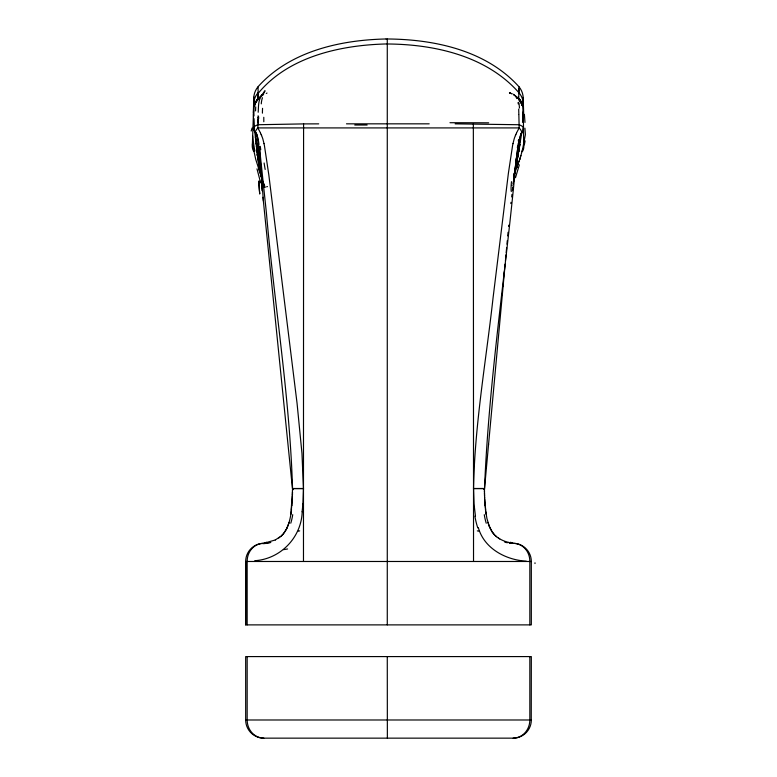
<?xml version="1.0" encoding="UTF-8"?>
<svg xmlns="http://www.w3.org/2000/svg" width="777" height="777" viewBox="0 0 777 777"><rect width="100%" height="100%" fill="white"/><g stroke="black" fill="none" stroke-linecap="round" stroke-linejoin="round"><path stroke-width="1.17" d="M510.227 543.055L513.15 543.317A18.162 18.162 0 0 1 531.322 561.48L531.322 624.883L245.678 624.883L245.678 561.48A18.162 18.162 0 0 1 263.85 543.317L266.958 543.036M258.051 86.898L258.149 94.299M292.55 488.869C289.802 396.484 274.427 305.021 266.424 213.034L259.732 149.815M292.842 488.5L303.477 488.5L303.584 124.767L303.652 123.902L318.716 123.864M292.735 488.597L303.477 488.607L302.972 503.982M387.276 39.035L387.276 624.883M522.707 151.107A18.162 14.054 12.2 0 0 523.698 144.347L523.212 103.584A18.162 17.376 0 0 0 518.861 92.638C486.004 55.361 433.071 43.978 385.382 43.978C339.87 45.26 288.218 56.76 258.149 93.376M262.995 197.28L292.54 489.403L290.899 514.257M518.9 88.607L518.754 97.455M523.212 109.421L523.174 97.504L523.659 112.762M258.139 92.638A18.162 17.376 0 0 0 253.797 103.205L253.788 110.936M258.061 123.096L258.061 122.387M258.061 122.97L257.828 127.914L260.489 132.925M253.797 102.972L253.836 97.135L253.351 112.762M258.071 120.658L258.081 120.085M258.071 121.484L258.081 119.512M258.061 122.028L258.071 121.231M258.061 122.562L258.061 121.804M292.54 490.811L292.54 490.306M523.203 110.198L523.193 111.461M258.081 119.376L258.129 115.763M258.081 119.901L258.09 118.949M258.1 117.832L258.11 117.269M292.521 492.103L292.511 493.026M292.502 493.473L292.473 494.813M263.782 184.586L255.711 159.304L252.399 143.978L253.797 103.205M258.187 112.257C258.683 106.187 257.799 98.087 263.597 94.26M518.832 90.676L518.978 86.762A18.192 18.192 0 0 1 523.203 97.834L523.193 97.436M292.414 496.989L292.434 496.416M292.395 497.503L292.327 499.281M523.174 111.713L523.135 112.548M292.307 499.728L292.162 502.379M523.096 113.345L522.911 116.579M292.162 502.379L292.074 503.69M522.902 116.744L522.766 118.891M522.756 118.988L522.533 122.3M292.035 504.302L291.948 505.4M523.115 112.461L522.552 119.347M488.558 444.357L484.459 489.316L483.731 489.287M504.244 273.902L505.137 264.161M505.438 260.829L505.982 254.885M506.196 252.583L506.633 247.756M506.963 244.192L507.284 240.627M507.721 235.878L508.051 232.313M508.595 226.369L508.702 225.184M251.185 131.012L252.088 128.02M488.5 445.007L503.156 285.781M503.127 286.062L504.467 271.464M521.202 133.197L521.008 134.897M291.54 509.644L291.336 511.266M511.965 194.444L511.664 196.94M512.422 190.715L512.878 186.975L512.422 189.549M513.228 184.062L517.735 147.892M516.384 157.799C506.458 268.677 488.762 378.982 484.459 490.268M510.848 203.564L511.004 202.321M520.396 140.074L520.182 141.822M513.82 178.953L513.218 183.625M513.986 177.671L518.036 145.969M302.204 511.732C301.398 537.529 280.419 559.1 254.749 560.712M519.832 144.464L519.463 147.144M291.278 511.664L291.113 512.859M522.571 130.303A18.162 4.07 10.9 0 1 521.843 132.381L521.775 132.527A2.71 1.573 -88.5 0 1 521.484 132.984L520.988 133.547A2.292 1.321 -86.3 0 0 520.707 134.023L514.724 173.31L519.036 149.097M519.211 148.941L518.803 151.661M519.415 146.659L519.784 144.221M521.26 134.518L521.843 132.381A18.162 8.032 23.5 0 0 519.172 127.914L518.861 115.006M291.054 513.247C289.753 521.386 287.577 530.128 281.313 535.945M518.278 144.503L518.939 140.676M521.843 132.381L515.695 168.784M518.609 151.486L516.064 166.676M518.113 145.542L518.618 142.308M519.114 139.899L519.308 139.064M512.985 143.599L514.17 138.947A16.667 10.781 -87.9 0 1 514.471 137.947L515.384 135.557M522.465 149.65L522.717 148.621M522.688 148.718L525.407 134.528L524.912 128.147M522.222 150.631L522.474 149.621M521.95 151.68L522.222 150.602M519.823 137.276L521.435 133.275M521.979 151.573L520.901 155.585M519.745 137.548L519.56 138.199M519.337 164.831L515.501 177.671M520.92 155.536L520.551 156.808M520.639 156.498L519.939 158.819M520.367 157.44L520.017 158.566M289.054 522.455L288.83 523.193M518.191 163.801L519.968 158.722M519.92 158.887L519.706 159.528M286.898 528.156L288.733 523.484M519.289 160.771L519.017 161.538M516.511 132.925L519.172 127.914L257.828 127.914A18.162 8.032 -23.5 0 0 255.351 131.74L259.926 171.173L263.121 183.887M518.23 163.694L517.977 164.384M518.006 164.306L517.278 166.21M517.035 166.861L516.384 168.541M516.938 167.094L517.346 166.045M515.355 171.231L516.501 168.259M515.433 171.018L514.937 172.319M516.734 167.638L516.928 167.142M254.856 104.312L255.827 102.001L255.196 103.448M255.39 103.04L256.721 100.573L255.264 103.331L256.478 100.991L255.575 102.661M515.802 134.547L516.103 133.916A11.519 7.547 -89 0 0 516.54 132.945M286.771 528.418L286.46 529.04M286.334 529.283L283.556 533.546M257.673 99.291L256.614 100.855L257.284 99.903M259.091 97.601L255.847 102.098L254.215 106.527L256.08 101.573L255.847 102.098L261.276 95.746A11.15 9.382 69.7 0 0 262.053 94.911M262.053 94.911C268.997 84.353 261.46 96.979 263.267 94.551M283.294 533.867L281.449 535.809M261.946 95.493C263.646 92.638 256.303 103.438 258.149 94.017M275.291 539.966L281.303 535.955M279.895 537.14L278.729 537.985M266.278 93.434L267.006 93.055M275.291 539.966L264.122 543.191M518.482 98.232L513.218 94.27L515.782 96.358M262.927 187.636L262.16 187.752L262.296 190.093M270.804 542.531L269.298 542.744M292.54 489.403L293.327 489.364M385.897 38.976C340.025 40.006 289.821 51.272 258.022 86.762A18.172 18.172 0 0 0 253.788 97.873M386.062 38.976C433.556 39.112 485.916 50.058 518.978 86.762M483.877 488.48L484.44 488.587L473.523 488.587L473.523 561.48M303.652 123.902L258.051 124.728A18.162 4.953 0 0 0 254.477 129.273A18.162 4.099 -8.1 0 0 255.351 131.74L255.419 131.896A2.885 1.69 88.4 0 0 255.711 132.362L256.206 132.935A2.428 1.389 86.3 0 1 256.42 133.275L256.857 134.518M483.692 488.48L473.523 488.5L474.019 503.846L475.446 516.054M346.474 123.834L429.195 123.834M267.443 543.317L262.412 543.376A18.162 16.667 85.5 0 0 247.164 561.48L247.164 624.883M509.557 543.317L514.597 543.376A18.162 16.667 -85.5 0 1 529.836 561.48L529.836 624.883M531.245 561.48L245.755 561.48L245.678 624.883M245.755 719.988L531.245 719.988L531.322 656.584L245.678 656.584L245.678 719.988A18.162 18.162 0 0 0 263.85 738.15L513.15 738.15A18.162 18.162 0 0 0 531.322 719.988M455.147 123.854L518.949 124.728A18.162 4.953 0 0 1 522.562 129.235M526.291 561.198C505.798 559.955 484.246 548.63 478.341 527.709M512.762 543.172C504.943 542.2 495.697 538.393 491.511 530.788M507.488 542.715L506.196 542.531M512.004 93.706L511.451 93.551M510.411 93.269C511.247 93.502 508.78 92.521 510.819 93.483M509.965 93.046L509.702 92.939M509.45 92.842L509.994 93.075M499.669 538.879L498.436 538.102M496.62 536.752L495.697 535.945M494.667 534.945L492.841 532.769M518.346 98.106L521.212 102.185L519.9 100.019M518.929 98.922L521.61 103.03M518.861 98.844L520.386 100.835M518.249 97.98L521.542 102.875L519.57 99.573M519.726 99.932L520.26 100.68L518.881 98.708L521.503 102.778L519.395 99.359L520.959 101.719L520.182 100.437M519.667 99.854L522.775 106.42L521.153 102.088M492.686 532.566L492.327 532.041M519.648 99.679L520.775 101.408L519.395 99.359L520.405 100.787M492.171 531.827L489.937 527.806M520.269 100.573L520.619 101.146M491.385 530.584L488.927 525.359M520.687 101.233L522.066 103.992L520.444 100.893M521.26 102.341L522.027 103.972M521.124 102.03L521.629 103.079M521.338 102.506L521.833 103.545M521.561 102.914L521.212 102.253L521.921 103.759M521.27 102.331L521.755 103.38M261.198 134.547L260.897 133.916A11.519 7.547 89 0 1 260.46 132.945M255.439 131.935L257.42 136.694L261.004 176.787L260.858 175.864M489.84 527.593L489.306 526.34M489.18 526.029L486.936 518.55L485.46 509.586M261.616 135.557L262.509 137.956A16.667 10.781 87.9 0 1 262.84 138.928L264.015 143.599M488.82 525.077L488.587 524.436M488.5 524.184L487.956 522.484M264.19 186.033L264.559 187.374M260.664 182.877L256.993 168.862M257.041 135.179L257.42 136.694M387.364 738.131L387.276 656.584M259.761 169.697L260.674 174.689M259.557 169.163L258.692 163.83M260.713 174.942L260.751 175.175A23.3 5.381 80.6 0 1 260.926 176.097M486.111 514.296L485.878 512.81M261.859 186.053L262.364 191.016M261.936 187.393L261.898 186.907L261.936 187.422M518.065 102.535L518.269 103.963M258.712 164.025L258.304 161.179M258.595 163.228L257.585 155.73M485.819 512.412L485.654 511.208M259.304 146.668L259.227 146.066L263.393 201.058M259.003 144.473L258.673 142.152A14.268 5.915 78.9 0 0 257.478 136.635M258.265 160.868L257.77 157.216M257.605 155.895L257.012 151.117M257.517 155.245L257.236 152.962M485.606 510.78L484.673 499.203M257.187 152.613L256.896 150.204M256.41 146.086L256.954 150.651M256.798 149.349L256.643 148.038M256.565 147.455L256.245 144.707M256.109 143.483L256.255 144.784M256.031 142.832L256.138 143.794M255.827 141.055L256.041 142.881M254.681 131.08L254.788 131.983M255.361 137.005L255.886 141.54M254.769 131.847L255.215 135.713M255.283 136.354L255.41 137.422M261.402 179.905L261.868 186.072M473.348 123.902L473.523 488.5C474.708 424.563 486.004 361.324 493.055 297.902L508.42 173.028L512.655 145.056A47.776 31.74 -88.6 0 1 513.034 143.628M258.246 97.455L258.187 96.163M262.354 190.86L262.305 190.239M485.042 505.361L484.595 497.416M524.378 114.093L524.98 122.436M254.458 129.001L254.011 118.628M518.696 109.052L518.861 114.51M261.83 185.344L261.859 185.907M253.797 111.072L253.914 115.744M261.898 186.83L261.878 186.47M484.625 498.193L484.586 496.969M484.586 497.057L484.469 491.958M484.557 496.066L484.527 495.172M484.508 494.221L484.518 494.784M258.168 95.406L258.158 94.454M484.498 493.832L484.489 492.939M518.842 90.773L518.861 92.502M484.479 492.045L484.459 490.345M484.469 491.705L484.459 490.685M303.477 488.5L301.962 453.312L297.047 403.176L268.813 174.854L264.345 145.056A47.776 31.74 88.6 0 0 263.966 143.628M529.836 656.584L529.836 719.988A18.162 16.676 -90 0 1 513.15 738.15M303.477 488.607L303.477 561.48M247.164 656.584L247.164 719.988A18.162 16.676 90 0 0 263.85 738.15M525.097 140.87A53.176 4.876 -71.3 0 1 524.281 144.92M517.356 147.708A39.452 5.235 -81.7 0 1 517.599 146.095M519.123 142.638A19.571 1.389 -80.6 0 1 518.647 145.717M519.143 142.142A12.597 3.759 -77.4 0 1 520.172 137.626M260.47 175.204A22.222 4.565 80.6 0 1 260.577 175.864M261.577 176.903A18.716 4.487 80.5 0 1 261.995 180.439M263.102 183.731A9.635 0.835 -79.9 0 0 263.034 184.285A9.645 0.835 -79.9 0 1 263.102 183.76M266.618 186.81A18.182 0.495 -13.8 0 1 267.482 186.567M260.276 146.358A77.554 13.131 82.4 0 1 260.732 149.757M258.333 145.95A26.35 3.662 81.6 0 1 258.051 143.862M265.171 169.454A101.884 50.418 82.4 0 1 264.112 162.995M258.032 155.905A18.162 14.112 -9.4 0 1 256.711 154.914M253.652 151.282A18.162 14.112 -9.4 0 1 252.399 143.978M254.866 151.029A73.708 5.75 75.1 0 1 252.651 135.839M253.545 116.968A37.908 2.263 87.1 0 1 253.438 113.529M265.171 187.354A67.803 63.85 -77.5 0 1 263.84 183.605M258.624 118.803A79.992 8.226 88.5 0 1 258.644 116.783M263.811 121.736A57.313 9.887 86.9 0 1 263.791 117.298M262.422 113.141A32.78 7.77 85.9 0 1 262.558 108.324M261.276 103.865A23.805 11.364 73.1 0 1 262.471 97.737M261.218 95.542A19.551 9.237 83 0 1 261.82 94.998M511.392 542.832A33.498 2.652 12.3 0 1 508.197 542.472M505.613 542.123A33.498 2.652 12.3 0 1 504.535 541.967M268.852 543.123A33.498 3.05 -13.2 0 1 267.744 543.259M265.287 543.511A33.498 3.05 -13.2 0 1 262.665 543.638M265.025 542.938A56.449 3.807 -17.6 0 1 266.472 542.239M299.689 530.876A54.526 1.894 -11.8 0 1 298.183 531.177M534.964 562.81A68.425 6.313 14.9 0 1 534.935 563.529M287.577 548.97A70.513 3.798 -10.5 0 1 283.44 549.65M486.227 523.222A54.419 45.367 88.3 0 1 484.275 514.685M510.528 542.239A56.449 3.807 17.6 0 1 511.975 542.938M477.787 527.933A70.911 64.132 89.5 0 1 474.902 516.161M478.817 531.177A54.526 1.894 11.8 0 1 477.321 530.876M485.664 509.557A110.528 96.261 89.5 0 1 485.256 505.341M292.735 514.646A54.575 45.503 -88.3 0 1 290.783 523.193M291.744 505.409A110.091 95.862 -89.4 0 1 291.336 509.615M302.845 503.972A125.175 113.85 -89.8 0 1 302.088 511.713M518.473 97.212A14.831 3.662 53.9 0 1 518.453 97.902M518.638 98.125A5.303 1.321 54.7 0 1 518.424 98.135M515.685 96.484A20.251 11.189 -65.8 0 1 516.763 98.582M517.735 97.368A26.02 14.773 -62.7 0 1 519.376 101.321M518.91 102.778A35.033 11.655 -82.1 0 1 519.454 108.032M513.529 176.049A20.736 4.759 -79.4 0 1 513.986 173.271M511.285 191.56A19.61 2.729 -79.9 0 1 511.489 181.672M512.16 185.111A9.159 1.622 88.5 0 1 512.121 185.412M515.442 135.616A15.501 9.683 -87 0 1 515.86 134.606M518.298 140.938A10.276 1.476 -77.2 0 1 518.58 139.695M519.541 139.141A8.12 4.924 -79.3 0 1 519.628 138.792M259.499 171.309A95.629 54.711 82.9 0 1 259.12 169.289M261.14 134.606A15.501 9.683 87 0 1 261.558 135.616M256.701 134.654A16.647 8.217 83.9 0 1 256.876 135.305M258.518 98.281A10.975 2.865 -50.7 0 1 257.935 97.815M255.546 110.888A69.328 14.676 85.9 0 1 255.711 106.847M354.759 125.019A207.935 0.903 0 0 1 367.132 125.019M449.99 122.717A210.606 2.972 -0.2 0 1 488.675 122.824M257.002 100.01L255.954 101.612L259.013 96.979L257.002 100.01M511.645 93.609L511.13 93.473L511.645 93.609M520.872 101.554L519.347 99.271L522.775 106.468L520.823 101.457M520.92 101.651L522.047 104.05L520.901 101.612M258.974 181.148A29.633 4.963 81.6 0 0 259.741 193.813A29.633 4.963 81.6 0 1 258.974 181.148"/></g></svg>
